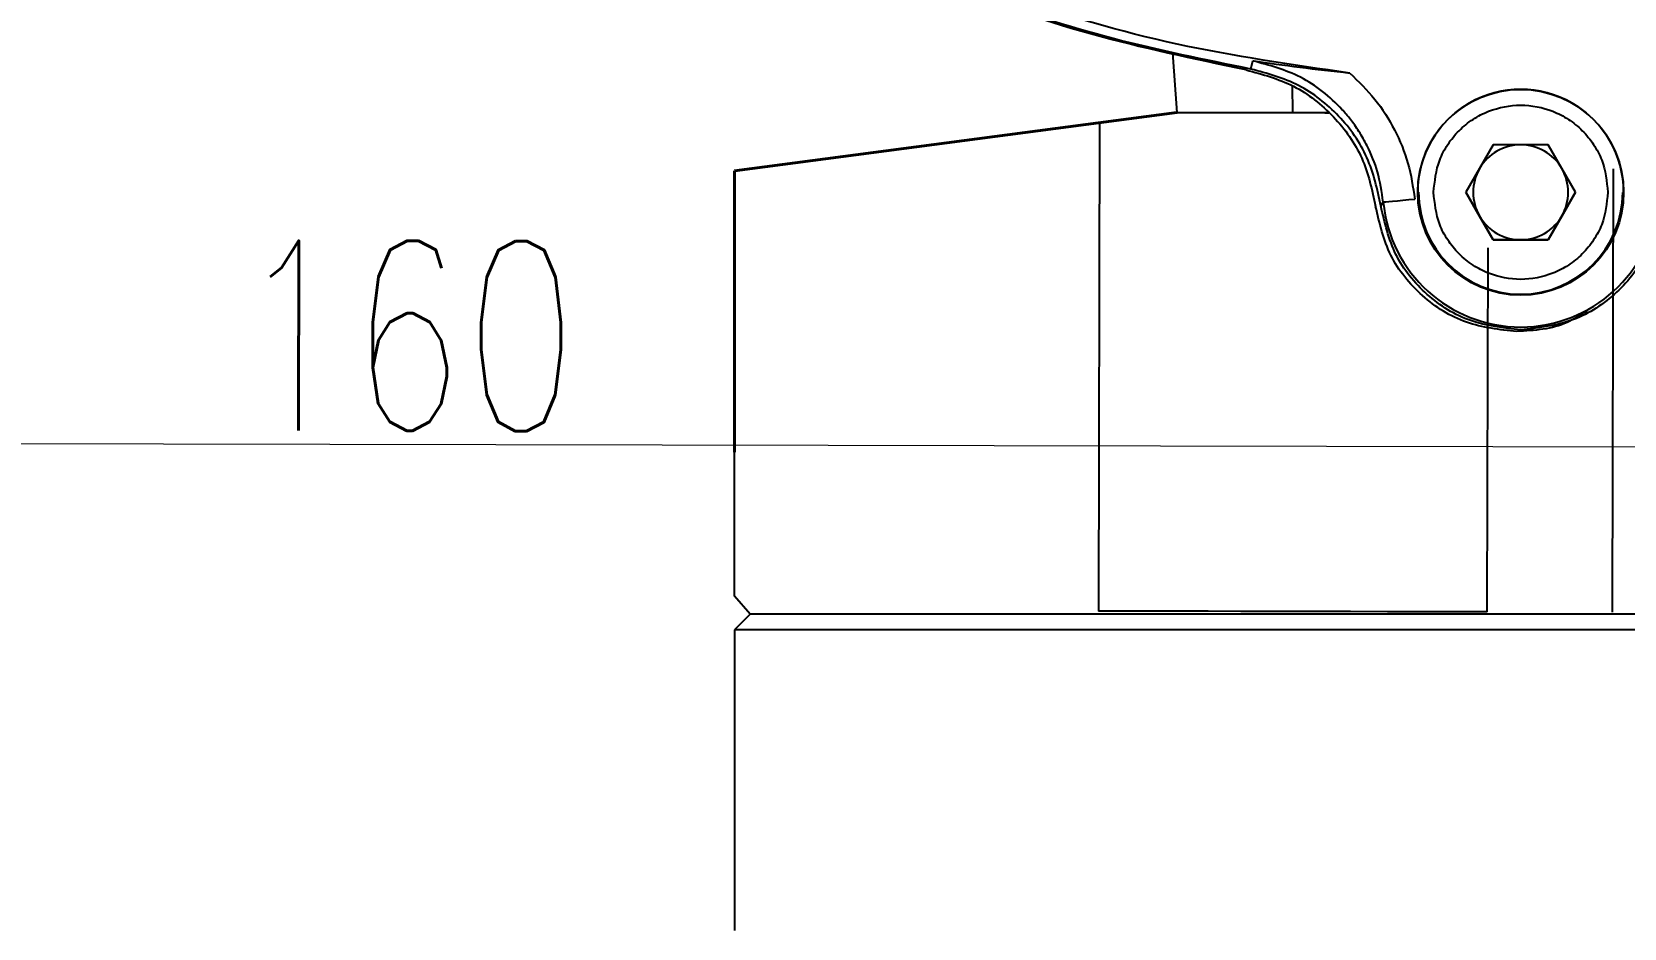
# Model space of a CAD drawing. Header units: millimetres. Extents: x 2404 to 4548, y 1024 to 2541.
# Drawn here: x 2964.2 to 3064.7, y 2061.7 to 2118.3 of the extents above; entities that cross this region are included whole.
import ezdxf

# ---------------------------------------------------------------- set-up
doc = ezdxf.new("R2010")
doc.units = ezdxf.units.MM
doc.layers.add('AM_5', color=3, linetype='Continuous', lineweight=25)
doc.layers.add('粗实线', color=7, linetype='Continuous', lineweight=40)
doc.styles.add('SLDTEXTSTYLE1', font='txt.shx', dxfattribs={"width": 0.7, "bigfont": 'gbcbig.shx'})
doc.dimstyles.new('SLDDIMSTYLE12$0', dxfattribs={"dimtxt": 12, "dimasz": 10, "dimexe": 0, "dimexo": 0.0625, "dimgap": 0.875, "dimtad": 1, "dimdec": 1, "dimlfac": 1.8, "dimrnd": 1e-09, "dimzin": 12, "dimdsep": 46, "dimtxsty": 'SLDTEXTSTYLE1', "dimcen": 0.09, "dimdle": 8.16, "dimclrd": 3, "dimclre": 3, "dimadec": 0, "dimazin": 3, "dimtfac": 1, "dimtdec": 1, "dimtofl": 0, "dimtmove": 0, "dimatfit": 3, "dimfxl": 0, "dimfrac": 2, "dimtolj": 1, "dimlwd": 5, "dimlwe": 5, "dimarcsym": 0})

# ---------------------------------------------------------------- blocks, each defined once
blk = doc.blocks.new('*D50')
at = {"layer": 'AM_5', "color": 3, "linetype": 'Continuous', "lineweight": 5, "transparency": 16777216}
for p, q in [((2936.96, 2113.36), (2936.92, 2092.34)), ((3086.04, 2092.02), (2946.92, 2092.32))]:
    blk.add_line(p, q, dxfattribs=at)
at = {"layer": 'AM_5', "color": 3, "lineweight": 5, "transparency": 16777216}
blk.add_line((3096.09, 2113.02), (3096.04, 2092), dxfattribs=at)
at = {"layer": 'AM_5', "color": 3, "transparency": 16777216}
for points in [[(2946.92, 2093.98), (2946.92, 2090.65), (2936.92, 2092.34)], [(3086.05, 2093.69), (3086.04, 2090.35), (3096.04, 2092)]]:
    blk.add_solid(points, dxfattribs=at)
at = {"layer": 'Defpoints', "color": 0, "transparency": 16777216}
for p in [(2936.96, 2113.42), (3096.09, 2113.08), (2936.92, 2092.34)]:
    blk.add_point(p, dxfattribs=at)
at = {"layer": 'AM_5', "color": 0, "transparency": 16777216, "insert": (2987.88, 2099.1), "char_height": 12, "attachment_point": 5, "rotation": 359.8775, "style": 'SLDTEXTSTYLE1'}
blk.add_mtext('\\A1;160', dxfattribs=at)

msp = doc.modelspace()

# ---------------------------------------------------------------- linework, layer by layer
at = {"color": 7, "linetype": 'Continuous', "lineweight": 25}
for p, q in [((3036.21, 2116.97), (3036.465, 2113.213)), ((3041.151, 2115.951), (3041.27, 2116.468)), ((3043.8, 2113.197), (3043.777, 2114.88)), ((3046.015, 2113.192), (3043.8, 2113.197)), ((3031.595, 2112.569), (3031.529, 2081.715)), ((3056.446, 2111.165), (3054.714, 2108.165)), ((3059.91, 2111.165), (3056.446, 2111.165)), ((3061.642, 2108.165), (3059.91, 2111.165)), ((3064.005, 2109.646), (3063.945, 2081.646)), ((3051.678, 2108.172), (3051.678, 2108.172)), ((3054.714, 2108.165), (3056.446, 2105.165)), ((3055.58, 2106.665), (3054.714, 2108.165)), ((3059.91, 2105.165), (3061.642, 2108.165)), ((3061.642, 2108.165), (3060.776, 2106.665)), ((3064.678, 2108.158), (3064.678, 2108.158)), ((3049.353, 2107.3), (3049.502, 2107.55)), ((3056.446, 2105.165), (3055.58, 2106.665)), ((3060.776, 2106.665), (3059.91, 2105.165)), ((3056.07, 2081.663), (3056.12, 2104.662)), ((3056.446, 2105.165), (3059.91, 2105.165)), ((3056.446, 2105.165), (3056.446, 2105.165)), ((3058.178, 2105.165), (3056.446, 2105.165)), ((3059.91, 2105.165), (3058.178, 2105.165)), ((3059.91, 2105.165), (3059.91, 2105.165)), ((3009.545, 2081.528), (3008.545, 2080.528)), ((3096.045, 2081.528), (3009.545, 2081.528)), ((3008.545, 2080.528), (3008.545, 2061.528)), ((3183.545, 2080.528), (3008.545, 2080.528))]:
    msp.add_line(p, q, dxfattribs=at)
at = {"linetype": 'ByBlock'}
for p, q in [((3008.545, 2082.652), (3008.545, 2100.846)), ((3009.545, 2081.528), (3008.545, 2082.652))]:
    msp.add_line(p, q, dxfattribs=at)
at = {"color": 7, "linetype": 'Continuous', "lineweight": 25, "flags": 128}
for points in [[(3036.465, 2113.213), (3036.474, 2113.213), (3036.771, 2113.212), (3037.477, 2113.21), (3038.56, 2113.208), (3039.972, 2113.205), (3041.651, 2113.201), (3043.521, 2113.197)], [(3043.521, 2113.197), (3044.701, 2113.195), (3045.824, 2113.192), (3046.077, 2113.192)], [(3049.502, 2107.55), (3049.546, 2107.554), (3049.664, 2107.565), (3049.85, 2107.583), (3050.097, 2107.606), (3050.398, 2107.635), (3050.739, 2107.667), (3051.109, 2107.702), (3051.493, 2107.738)], [(3056.07, 2081.663), (3054.139, 2081.667), (3052.02, 2081.671), (3049.764, 2081.676), (3047.429, 2081.681), (3045.072, 2081.686), (3042.751, 2081.691), (3040.523, 2081.696), (3038.444, 2081.7), (3036.564, 2081.704), (3034.93, 2081.708), (3033.583, 2081.711), (3032.556, 2081.713), (3031.874, 2081.714), (3031.554, 2081.715), (3031.529, 2081.715)]]:
    msp.add_lwpolyline(points, dxfattribs=at)
at = {"color": 7, "linetype": 'Continuous', "lineweight": 25}
msp.add_circle((3058.178, 2108.165), 6.5, dxfattribs=at)
for centre, radius, start, end in [((3058.178, 2108.165), 6.5, 359.93876, 180), ((3058.178, 2108.165), 3, 90, 150), ((3058.178, 2108.165), 3, 30, 90), ((3058.178, 2108.165), 3, 150, 210), ((3058.178, 2108.165), 3, 330, 30), ((3058.178, 2108.165), 6.44, 179.93876, 359.93876), ((3058.179, 2108.371), 8.715, 185.40246, 354.59754), ((3058.178, 2108.165), 3, 210, 270), ((3058.178, 2108.165), 3, 270, 330)]:
    msp.add_arc(centre, radius, start, end, dxfattribs=at)
for points in [[(3047.389, 2115.697), (3043.738, 2116.221), (3036.434, 2117.269), (3025.791, 2120.389), (3015.548, 2124.597), (3005.847, 2129.952), (2996.808, 2136.357), (2988.546, 2143.738), (2981.165, 2152), (2974.76, 2161.039), (2969.405, 2170.74), (2965.197, 2180.983), (2962.077, 2191.626), (2961.029, 2198.93), (2960.505, 2202.581)], [(3040.847, 2115.9), (3037.552, 2116.586), (3030.964, 2117.959), (3021.412, 2121.279), (3012.228, 2125.483), (3003.525, 2130.619), (2995.389, 2136.608), (2987.904, 2143.396), (2981.149, 2150.909), (2975.194, 2159.072), (2970.096, 2167.796), (2965.931, 2176.998), (2962.651, 2186.564), (2961.307, 2193.158), (2960.634, 2196.456)], [(3041.151, 2115.951), (3038.237, 2116.539), (3032.409, 2117.714), (3023.915, 2120.467), (3015.686, 2123.914), (3007.815, 2128.115), (3000.314, 2132.96), (2995.721, 2136.734), (2993.425, 2138.621)], [(3040.847, 2115.9), (3041.875, 2115.617), (3043.93, 2115.053), (3046.464, 2113.036), (3048.342, 2110.398), (3048.795, 2108.315), (3049.021, 2107.273)], [(3057.935, 2099.371), (3056.849, 2099.488), (3054.678, 2099.721), (3051.866, 2101.504), (3049.759, 2104.082), (3049.267, 2106.21), (3049.021, 2107.273)], [(3058.179, 2099.48), (3057.103, 2099.594), (3054.953, 2099.821), (3052.166, 2101.585), (3050.08, 2104.138), (3049.595, 2106.246), (3049.353, 2107.3)], [(3067.004, 2107.3), (3066.762, 2106.246), (3066.278, 2104.138), (3064.191, 2101.585), (3061.405, 2099.821), (3059.254, 2099.594), (3058.179, 2099.48)]]:
    msp.add_open_spline(points, degree=3, dxfattribs=at)
for points, knots in [([(3049.353, 2107.3), (3049.127, 2108.346), (3048.674, 2110.434), (3046.796, 2113.083), (3044.251, 2115.104), (3042.185, 2115.668), (3041.151, 2115.951)], [0, 0, 0, 0, 0.2500652, 0.4994456, 0.7493864, 1, 1, 1, 1]), ([(3041.27, 2116.468), (3042.241, 2116.331), (3044.175, 2116.058), (3046.321, 2115.817), (3047.389, 2115.697)], [0, 0, 0, 0, 0.5024427, 1, 1, 1, 1]), ([(3049.502, 2107.55), (3049.406, 2108.191), (3049.221, 2109.414), (3048.619, 2110.894), (3048.004, 2111.983), (3047.462, 2112.749), (3046.367, 2114.036), (3044.408, 2115.616), (3042.301, 2116.188), (3041.27, 2116.468)], [0, 0, 0, 0, 0.1490589, 0.284486, 0.365253, 0.4374072, 0.5004523, 0.7554674, 1, 1, 1, 1]), ([(3047.389, 2115.697), (3047.942, 2115.163), (3049.043, 2114.098), (3050.263, 2112.142), (3051.149, 2110.013), (3051.378, 2108.498), (3051.493, 2107.738)], [0, 0, 0, 0, 0.250755, 0.4999887, 0.7492331, 1, 1, 1, 1]), ([(3052.678, 2108.165), (3052.752, 2108.857), (3052.865, 2109.921), (3053.551, 2111.202), (3054.26, 2112.082), (3055.142, 2112.797), (3056.422, 2113.461), (3058.178, 2113.798), (3059.934, 2113.461), (3061.215, 2112.797), (3062.096, 2112.082), (3062.806, 2111.202), (3063.492, 2109.921), (3063.605, 2108.857), (3063.678, 2108.165)], [0, 0, 0, 0, 0.1197284, 0.1841803, 0.25, 0.3158197, 0.3802716, 0.5, 0.6197284, 0.6841803, 0.75, 0.8158197, 0.8802716, 1, 1, 1, 1]), ([(3063.678, 2108.165), (3063.605, 2107.473), (3063.492, 2106.409), (3062.806, 2105.128), (3062.096, 2104.248), (3061.215, 2103.534), (3059.934, 2102.87), (3058.178, 2102.532), (3056.422, 2102.87), (3055.142, 2103.534), (3054.26, 2104.248), (3053.551, 2105.128), (3052.865, 2106.409), (3052.752, 2107.473), (3052.678, 2108.165)], [0, 0, 0, 0, 0.1197284, 0.1841803, 0.25, 0.3158197, 0.3802716, 0.5, 0.6197284, 0.6841803, 0.75, 0.8158197, 0.8802716, 1, 1, 1, 1]), ([(3062.351, 2100.684), (3061.95, 2100.414), (3060.645, 2099.532), (3059.044, 2099.437), (3057.935, 2099.371)], [0, 0, 0, 0, 0.3071913, 1, 1, 1, 1])]:
    msp.add_open_spline(points, degree=3, knots=knots, dxfattribs=at)
at = {"layer": '粗实线', "linetype": 'ByBlock'}
for p, q in [((3036.465, 2113.213), (3008.545, 2109.525)), ((3008.545, 2109.525), (3008.545, 2091.749))]:
    msp.add_line(p, q, dxfattribs=at)

# ---------------------------------------------------------------- dimensions: what is measured, and where the dimension line sits
at = {"layer": 'AM_5'}
dim = msp.add_linear_dim(base=(2936.92, 2092.337), p1=(3096.088, 2113.085), p2=(2936.965, 2113.425), angle=179.87749, text='160', dimstyle='SLDDIMSTYLE12$0', override={"dimlfac": 1}, dxfattribs=at)
dim.commit()
dim.dimension.update_dxf_attribs({"geometry": '*D50', "text_midpoint": (2987.86, 2092.228), "dimtype": 160})

doc.saveas('drawing.dxf')
